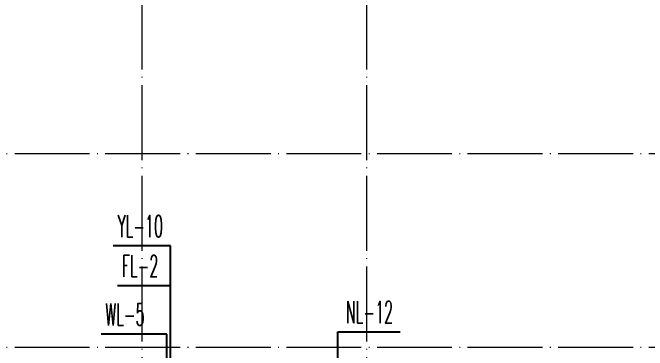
# Model space of a CAD drawing. Extents: x 27938 to 650306, y -92720 to 1524912.
# Drawn here: x 291881 to 296967, y 114281 to 116984 of the extents above; entities that cross this region are included whole.
import ezdxf

# ---------------------------------------------------------------- set-up
doc = ezdxf.new("R2010")
doc.units = 0
doc.header["$LTSCALE"] = 1000
doc.header["$MEASUREMENT"] = 0
doc.linetypes.add('DOTE', pattern=[2.42, 2, -0.2, 0.02, -0.2])
for name, color, linetype in [('DIM_凝结', 3, 'Continuous'), ('DIM_废水', 3, 'Continuous'), ('DIM_污水', 3, 'Continuous'), ('DIM_雨水', 3, 'Continuous')]:
    doc.layers.add(name, color=color, linetype=linetype)
doc.layers.add('DOTE', color=19, linetype='DOTE', lineweight=9)
doc.styles.add('_TWT_SERIAL', font='simplex.shx', dxfattribs={"width": 0.6, "oblique": 10, "height": 3, "bigfont": 'aadri.shx'})

# ---------------------------------------------------------------- blocks, each defined once
blk = doc.blocks.new('FGDGDRGSDGDG')
at = {"layer": 'DOTE', "linetype": 'DOTE', "ltscale": 0.3}
for p, q in [((510982.5, 529998.5), (510982.5, 513948.5)), ((512782.5, 529998.5), (512782.5, 522348.5)), ((488182.5, 527998.5), (546982.5, 527998.5)), ((488182.5, 526448.5), (546982.5, 526448.5))]:
    blk.add_line(p, q, dxfattribs=at)

msp = doc.modelspace()

# ---------------------------------------------------------------- linework, layer by layer
at = {"layer": 'DIM_凝结'}
for p, q in [((294486.9, 113235.9), (294486.9, 114428.4)), ((294486.9, 114428.4), (294986.9, 114428.4))]:
    msp.add_line(p, q, dxfattribs=at)
at = {"layer": 'DIM_废水'}
for p, q in [((293146.6, 114798.3), (292721, 114798.3)), ((293146.6, 113245.3), (293146.6, 114798.3))]:
    msp.add_line(p, q, dxfattribs=at)
at = {"layer": 'DIM_污水'}
for p, q in [((293116.6, 114409.9), (292588.9, 114409.9)), ((293116.6, 112805.9), (293116.6, 114409.9))]:
    msp.add_line(p, q, dxfattribs=at)
at = {"layer": 'DIM_雨水'}
for p, q in [((293146.6, 115117.1), (292686.6, 115117.1)), ((293146.6, 113425.3), (293146.6, 115117.1))]:
    msp.add_line(p, q, dxfattribs=at)

# ---------------------------------------------------------------- block references
msp.add_blockref('FGDGDRGSDGDG', (-218065.9, -412142.6))

# ---------------------------------------------------------------- texts
at = {"layer": 'DIM_凝结', "color": 7, "style": '_TWT_SERIAL', "width": 0.48}
msp.add_text('NL-12', height=175, dxfattribs=at).set_placement((294550.9, 114498.4))
at = {"layer": 'DIM_废水', "color": 7, "style": '_TWT_SERIAL', "width": 0.48}
msp.add_text('FL-2', height=175, dxfattribs=at).set_placement((292756, 114868.3))
at = {"layer": 'DIM_污水', "color": 7, "style": '_TWT_SERIAL', "width": 0.48}
msp.add_text('WL-5', height=175, dxfattribs=at).set_placement((292623.9, 114479.9))
at = {"layer": 'DIM_雨水', "color": 7, "style": '_TWT_SERIAL', "width": 0.48}
msp.add_text('YL-10', height=175, dxfattribs=at).set_placement((292721.6, 115187.1))

doc.saveas('drawing.dxf')
